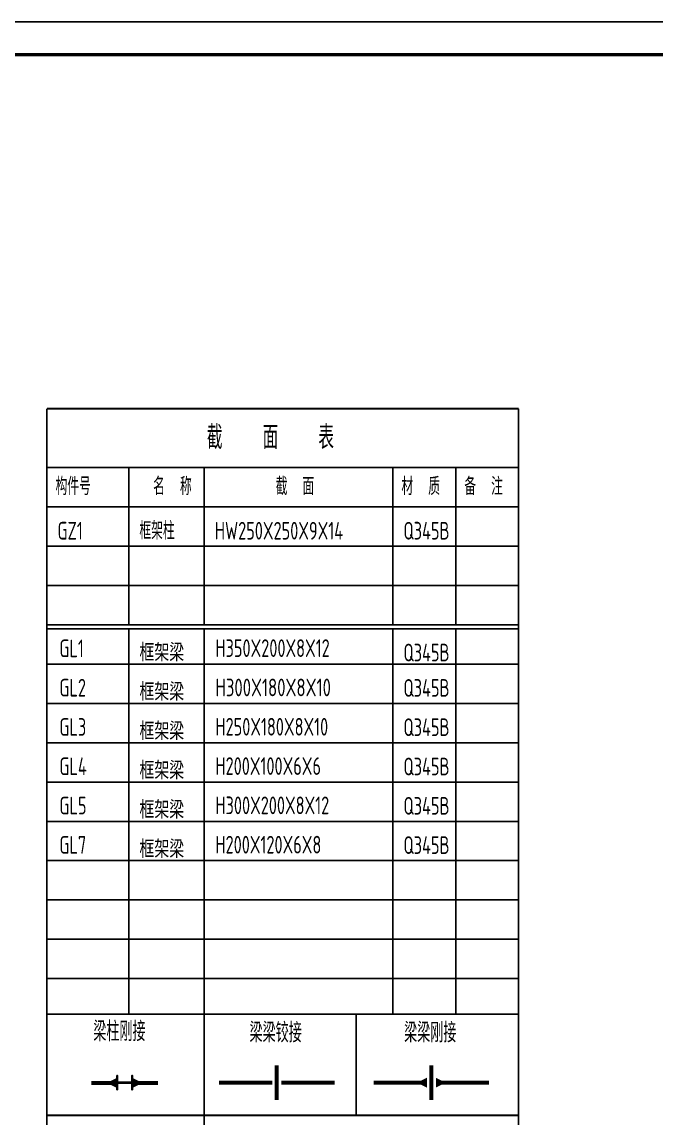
# Model space of a CAD drawing. Extents: x -138012 to 2129925, y -311560 to 0.
# Drawn here: x 1206492 to 1225853, y -168233 to -134764 of the extents above; entities that cross this region are included whole.
import ezdxf
from ezdxf.enums import TextEntityAlignment as Align

# ---------------------------------------------------------------- set-up
doc = ezdxf.new("R2010")
doc.units = 0
doc.header["$LTSCALE"] = 1000
doc.header["$MEASUREMENT"] = 0
for name, color, linetype in [('510', 253, 'CONTINUOUS'), ('_7_【文字】_大', 220, 'CONTINUOUS'), ('Gjfh', 2, 'CONTINUOUS'), ('Gjlx', 3, 'CONTINUOUS'), ('LAYER1', 12, 'CONTINUOUS'), ('PUB_TITLE', 4, 'CONTINUOUS'), ('TEXT', 7, 'CONTINUOUS'), ('主梁', 4, 'CONTINUOUS'), ('柱', 2, 'CONTINUOUS'), ('次梁', 2, 'CONTINUOUS')]:
    doc.layers.add(name, color=color, linetype=linetype)
doc.styles.add('TSSD_REIN', font='tssdeng.shx', dxfattribs={"width": 0.7, "bigfont": 'tssdchn.shx'})
doc.styles.add('大字-双线字', font='tssdeng2.shx', dxfattribs={"width": 0.7, "bigfont": 'hztxt.shx'})

msp = doc.modelspace()

# ---------------------------------------------------------------- linework, layer by layer
at = {"layer": '510'}
for p, q in [((1207255.711, -153173.465), (1221655.711, -153173.465)), ((1207255.711, -153293.465), (1221655.711, -153293.465))]:
    msp.add_line(p, q, dxfattribs=at)
at = {"layer": '510', "const_width": 54}
for points in [[(1207255.711, -146573.465), (1207255.711, -149573.465)], [(1207255.711, -146573.465), (1221655.711, -146573.465)], [(1221655.711, -146573.465), (1221655.711, -149573.465)], [(1207255.711, -149573.465), (1207255.711, -165062.998)], [(1221655.711, -149573.465), (1221655.711, -165062.998)], [(1207255.711, -165062.998), (1221655.711, -165062.998)]]:
    msp.add_lwpolyline(points, dxfattribs=at)
for points in [[(1207255.711, -165062.998), (1221655.711, -165062.998), (1221655.711, -168151.115), (1207255.711, -168151.115)], [(1207255.711, -168151.115), (1221655.711, -168151.115), (1221655.711, -171353.946), (1207255.711, -171353.946)]]:
    msp.add_lwpolyline(points, close=True, dxfattribs=at)
at = {"layer": 'Gjfh'}
for points in [[(1209383.5, -167159.761, 300, 0, 0), (1209083.5, -167159.761, 300, 0, 0)], [(1209877.158, -167159.761, 300, 0, 0), (1210177.158, -167159.761, 300, 0, 0)], [(1218854.563, -167152.012, 300, 0, 0), (1218554.563, -167152.012, 300, 0, 0)], [(1219131.05, -167152.012, 300, 0, 0), (1219431.05, -167152.012, 300, 0, 0)]]:
    msp.add_lwpolyline(points, format="xyseb", dxfattribs=at)
at = {"layer": 'Gjlx', "const_width": 120}
for points in [[(1209383.5, -167159.761), (1208610.399, -167159.761)], [(1209877.158, -167159.761), (1210650.258, -167159.761)]]:
    msp.add_lwpolyline(points, dxfattribs=at)
at = {"layer": 'LAYER1'}
msp.add_line((1221655.711, -165062.998), (1221655.711, -168151.115), dxfattribs=at)
at = {"layer": 'PUB_TITLE'}
msp.add_lwpolyline([(1096513.799, -218864.466), (1245213.799, -218864.466), (1245213.799, -134764.466), (1096513.799, -134764.466)], close=True, dxfattribs=at)
at = {"layer": 'PUB_TITLE', "const_width": 100}
msp.add_lwpolyline([(1099013.799, -217864.466), (1244213.799, -217864.466), (1244213.799, -135764.466), (1099013.799, -135764.466)], close=True, dxfattribs=at)
at = {"layer": 'TEXT'}
for p, q in [((1207255.711, -148373.465, -360), (1221655.711, -148373.465, -360)), ((1209754.894, -148373.465, -360), (1209754.894, -149573.465, -360)), ((1212055.711, -148373.465, -360), (1212055.711, -149573.465, -360)), ((1217815.711, -148373.465, -360), (1217815.711, -149573.465, -360)), ((1219735.711, -148373.465, -360), (1219735.711, -149573.465, -360)), ((1207255.711, -149573.465, -360), (1221655.711, -149573.465, -360)), ((1209754.894, -149573.465, -360), (1209754.894, -153173.465)), ((1212055.711, -149573.465, -360), (1212055.711, -153173.465)), ((1217815.711, -149573.465, -360), (1217815.711, -153173.465)), ((1219735.711, -149573.465, -360), (1219735.711, -153173.465)), ((1207255.711, -150773.465, -360), (1221655.711, -150773.465, -360)), ((1207255.711, -151973.465, -360), (1221655.711, -151973.465, -360)), ((1207255.711, -153173.465, -360), (1221655.711, -153173.465, -360)), ((1207255.711, -153173.465, -360), (1221655.711, -153173.465, -360)), ((1207255.711, -153173.465, -360), (1221655.711, -153173.465, -360)), ((1209754.894, -153293.465), (1209754.894, -165062.998, -360)), ((1212055.711, -153293.465), (1212055.711, -165062.998, -360)), ((1217815.711, -153293.465), (1217815.711, -165062.998, -360)), ((1219735.711, -153293.465), (1219735.711, -165062.998, -360)), ((1207255.711, -154373.465), (1221655.711, -154373.465)), ((1207255.711, -154373.465, -360), (1221655.711, -154373.465, -360)), ((1207255.711, -155573.465), (1221655.711, -155573.465)), ((1207255.711, -156773.465), (1221655.711, -156773.465)), ((1207255.711, -157973.465), (1221655.711, -157973.465)), ((1207255.711, -159173.465), (1221655.711, -159173.465)), ((1207255.711, -160373.465), (1221655.711, -160373.465)), ((1207255.711, -161573.465), (1221655.711, -161573.465)), ((1207255.711, -162773.465), (1221655.711, -162773.465)), ((1207255.711, -163973.465), (1221655.711, -163973.465)), ((1207255.711, -165062.998, -360), (1221655.711, -165062.998, -360)), ((1207255.711, -165062.998), (1221655.711, -165062.998)), ((1207255.711, -165062.998), (1221655.711, -165062.998)), ((1212055.711, -165062.998, -360), (1212055.711, -171353.946, -360)), ((1216696.469, -165062.998), (1216696.469, -168151.115))]:
    msp.add_line(p, q, dxfattribs=at)
at = {"layer": 'TEXT', "const_width": 54}
msp.add_lwpolyline([(1221655.711, -165062.998), (1221655.711, -168062.998)], dxfattribs=at)
at = {"layer": '主梁', "const_width": 120}
for points in [[(1214272.428, -167682.764), (1214272.428, -166621.261)], [(1218992.806, -167682.764), (1218992.806, -166621.261)]]:
    msp.add_lwpolyline(points, dxfattribs=at)
at = {"layer": '柱'}
for points in [[(1209414.329, -167368.012), (1209414.329, -166936.012), (1209390.329, -166936.012), (1209390.329, -167368.012)], [(1209870.329, -167368.012), (1209870.329, -166936.012), (1209846.329, -166936.012), (1209846.329, -167368.012)], [(1209414.329, -167164.012), (1209846.329, -167164.012), (1209846.329, -167140.012), (1209414.329, -167140.012)]]:
    msp.add_lwpolyline(points, close=True, dxfattribs=at)
at = {"layer": '次梁', "const_width": 120}
for points in [[(1212509.009, -167152.012), (1214134.185, -167152.012)], [(1216035.846, -167152.012), (1214410.671, -167152.012)], [(1217229.388, -167152.012), (1218854.563, -167152.012)], [(1220756.225, -167152.012), (1219131.05, -167152.012)]]:
    msp.add_lwpolyline(points, dxfattribs=at)

# ---------------------------------------------------------------- texts
at = {"layer": '_7_【文字】_大', "style": '大字-双线字', "width": 0.7}
for s, p in [('GZ1', (1207579.706, -150569.464)), ('GL1', (1207636.89, -154162.149)), ('GL2', (1207636.89, -155362.149)), ('GL3', (1207636.89, -156562.149)), ('GL4', (1207636.89, -157762.149)), ('GL5', (1207636.89, -158962.149)), ('GL7', (1207636.89, -160162.149))]:
    msp.add_text(s, height=540, dxfattribs=at).set_placement(p)
at = {"layer": 'TEXT', "style": 'TSSD_REIN', "width": 0.7}
for s, height, p in [('截    面    表', 720, (1212137.311, -147809.047)), ('构件号', 540, (1207519.706, -149213.158)), ('名  称', 540, (1210498.895, -149213.158)), ('截  面', 540, (1214239.713, -149213.158)), ('材  质', 540, (1218079.706, -149213.158)), ('备  注', 540, (1219999.713, -149213.158)), ('框架柱', 540, (1210078.888, -150569.464)), ('HW250X250X9X14', 540, (1212379.706, -150569.464)), ('Q345B', 540, (1218139.706, -150569.464)), ('H350X200X8X12', 540, (1212398.506, -154155.427, 2760)), ('Q345B', 540, (1218139.706, -154289.457, 360)), ('Q345B', 540, (1218139.706, -155369.457, 360)), ('H250X180X8X10', 540, (1212398.506, -156555.427, 2760)), ('Q345B', 540, (1218139.706, -156569.457, 360)), ('H200X100X6X6', 540, (1212398.506, -157755.427, 2760)), ('Q345B', 540, (1218139.706, -157769.457, 360)), ('H300X200X8X12', 540, (1212398.506, -158955.427, 2760)), ('Q345B', 540, (1218139.706, -158969.457, 360)), ('H200X120X6X8', 540, (1212398.506, -160155.427, 2760)), ('Q345B', 540, (1218139.706, -160169.457, 360)), ('梁柱刚接', 600, (1208671.655, -165885.858)), ('梁梁铰接', 600, (1213441.182, -165923.243)), ('梁梁刚接', 600, (1218161.561, -165923.243))]:
    msp.add_text(s, height=height, dxfattribs=at).set_placement(p)
at = {"layer": 'TEXT', "style": 'TSSD_REIN'}
for s, width, p, p2 in [('框架梁', 1.202562, (1210078.888, -154289.471, 2760), (1211446.891, -154289.471, 2760)), ('框架梁', 1.202562, (1210078.888, -155489.471, 2760), (1211446.891, -155489.471, 2760)), ('H300X180X8X10', 0.553226, (1212398.506, -155355.427, 2760), (1215926.509, -155355.427, 2760)), ('框架梁', 1.202562, (1210078.888, -156689.471, 2760), (1211446.891, -156689.471, 2760)), ('框架梁', 1.202562, (1210078.888, -157889.471, 2760), (1211446.891, -157889.471, 2760)), ('框架梁', 1.202562, (1210078.888, -159089.471, 2760), (1211446.891, -159089.471, 2760)), ('框架梁', 1.202562, (1210078.888, -160289.471, 2760), (1211446.891, -160289.471, 2760))]:
    msp.add_text(s, height=540, dxfattribs=dict(at, width=width)).set_placement(p, p2, align=Align.FIT)

doc.saveas('drawing.dxf')
